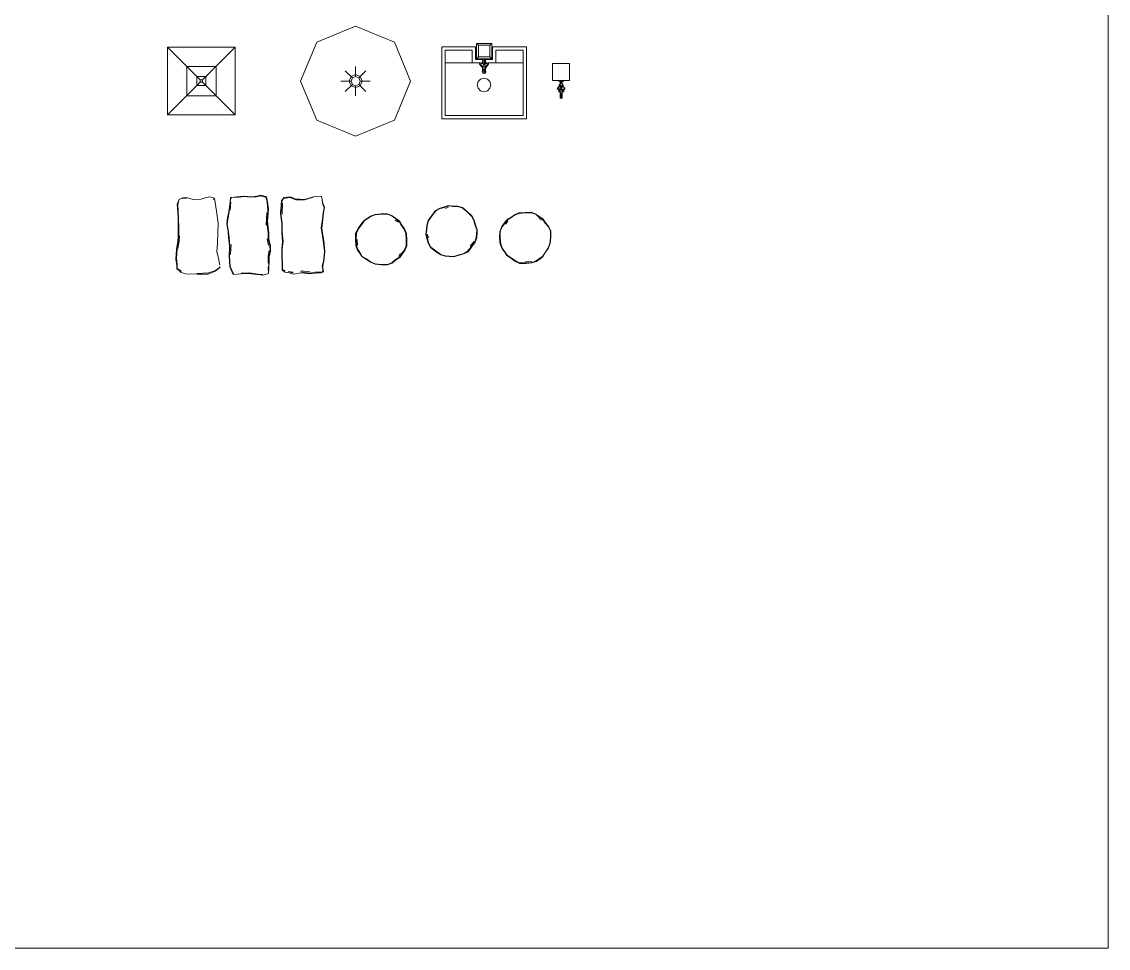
# Model space of a CAD drawing. Units: millimetres at full size, sheet at 1:100. Extents: x -361910 to 68111, y -79207 to 22945.
# Drawn here: x 15746 to 22160, y -49744 to -44274 of the extents above; entities that cross this region are included whole.
import ezdxf

# ---------------------------------------------------------------- set-up
doc = ezdxf.new("R2010")
doc.units = ezdxf.units.MM
doc.header["$LTSCALE"] = 100
doc.layers.add('0-5_外部部品', color=4, linetype='Continuous', lineweight=9)
doc.layers.add('0-D_寸法', color=4, linetype='Continuous', lineweight=9)

msp = doc.modelspace()

# ---------------------------------------------------------------- linework, layer by layer
at = {"layer": '0-5_外部部品'}
for p, q in [((17487.2, -44395), (17717, -44299.9)), ((17717, -44299.9), (17946.8, -44395)), ((16607, -44424.9), (16800.3, -44618.2)), ((17007, -44424.9), (16813.7, -44618.2)), ((17392, -44624.9), (17487.2, -44395)), ((17946.8, -44395), (18042, -44624.9)), ((18225.3, -44422.4), (18425.3, -44422.4)), ((18225.3, -44847.4), (18225.3, -44422.4)), ((18245.3, -44442.4), (18405.3, -44442.4)), ((18245.3, -44827.4), (18245.3, -44442.4)), ((18405.3, -44442.4), (18405.3, -44517.4)), ((18425.3, -44422.4), (18425.3, -44497.4)), ((18430.3, -44402.4), (18520.3, -44402.4)), ((18430.3, -44492.4), (18430.3, -44402.4)), ((18430.3, -44402.4), (18441.6, -44413.6)), ((18520.3, -44402.4), (18509.1, -44413.6)), ((18520.3, -44402.4), (18520.3, -44492.4)), ((18525.3, -44422.4), (18725.3, -44422.4)), ((18525.3, -44497.4), (18525.3, -44422.4)), ((18545.3, -44442.4), (18705.3, -44442.4)), ((18545.3, -44517.4), (18545.3, -44442.4)), ((18705.3, -44442.4), (18705.3, -44827.4)), ((18725.3, -44422.4), (18725.3, -44847.4)), ((18425.3, -44497.4), (18466.4, -44497.4)), ((18441.6, -44481.1), (18430.3, -44492.4)), ((18520.3, -44492.4), (18430.3, -44492.4)), ((18452.3, -44492.4), (18452.3, -44492.7)), ((18459.1, -44492.4), (18459.1, -44492.7)), ((18466.4, -44495.4), (18466.4, -44515.7)), ((18469, -44495.4), (18475.3, -44495.4)), ((18469, -44495.4), (18469, -44515.7)), ((18475.3, -44492.4), (18475.3, -44492.7)), ((18475.3, -44495.4), (18481.7, -44495.4)), ((18475.3, -44495.4), (18475.3, -44520.9)), ((18481.7, -44495.4), (18481.7, -44515.7)), ((18484.3, -44515.7), (18484.3, -44495.4)), ((18484.3, -44497.4), (18525.3, -44497.4)), ((18491.6, -44492.4), (18491.6, -44492.7)), ((18520.3, -44492.4), (18509.1, -44481.1)), ((17655.9, -44563.7), (17697.9, -44605.7)), ((17717, -44538.4), (17717, -44597.8)), ((17778.2, -44563.7), (17736.1, -44605.7)), ((18245.3, -44517.4), (18405.3, -44517.4)), ((18405.3, -44517.4), (18450.8, -44517.4)), ((18447.9, -44524.4), (18448.7, -44518.7)), ((18463.2, -44542.1), (18447.9, -44524.4)), ((18448.7, -44518.7), (18452.4, -44516.3)), ((18452.4, -44516.3), (18475.3, -44520.9)), ((18466.5, -44540.2), (18455.3, -44527.3)), ((18455.9, -44523.1), (18458.6, -44521.4)), ((18457.6, -44517.4), (18466.1, -44517.4)), ((18471, -44564.3), (18463.2, -44542.1)), ((18465.4, -44548.4), (18466.4, -44553.2)), ((18465.9, -44561.2), (18465.4, -44567.6)), ((18466.4, -44515.7), (18465.8, -44519)), ((18466.4, -44553.2), (18465.9, -44561.2)), ((18468.3, -44535), (18469.3, -44531.5)), ((18469.3, -44538.5), (18468.3, -44535)), ((18468.7, -44564.2), (18468.3, -44573.7)), ((18469, -44515.7), (18468.5, -44519.5)), ((18469.3, -44531.5), (18471.8, -44528.9)), ((18471.8, -44541.1), (18469.3, -44538.5)), ((18475.3, -44565.9), (18471, -44564.3)), ((18471.8, -44528.9), (18475.3, -44528)), ((18475.3, -44542), (18471.8, -44541.1)), ((18475.3, -44557.6), (18472.2, -44556.4)), ((18475.3, -44520.9), (18498.8, -44516.6)), ((18475.3, -44524.7), (18492.5, -44521.6)), ((18477.6, -44528.6), (18475.3, -44524.7)), ((18475.3, -44524.7), (18481.4, -44531.5)), ((18475.3, -44524.7), (18478.1, -44528.7)), ((18478.8, -44528.9), (18475.3, -44524.7)), ((18475.3, -44528), (18478.8, -44528.9)), ((18478.8, -44541.1), (18475.3, -44542)), ((18479.4, -44564.3), (18475.3, -44565.9)), ((18475.3, -44565.9), (18475.3, -44580.6)), ((18477.7, -44564.9), (18482, -44564.2)), ((18484.2, -44540.2), (18478.3, -44556.4)), ((18478.8, -44528.9), (18481.4, -44531.5)), ((18481.4, -44538.5), (18478.8, -44541.1)), ((18487.5, -44542.1), (18479.4, -44564.3)), ((18481.4, -44531.5), (18482.3, -44535)), ((18482.3, -44535), (18481.4, -44538.5)), ((18481.7, -44515.7), (18482.2, -44519.6)), ((18481.8, -44557.7), (18482, -44564.2)), ((18482, -44564.2), (18482.4, -44573.7)), ((18495.2, -44527.7), (18484.2, -44540.2)), ((18484.9, -44519.1), (18484.3, -44515.7)), ((18484.3, -44553.2), (18485.4, -44547.8)), ((18484.7, -44561.2), (18484.3, -44553.2)), ((18484.6, -44517.4), (18494.6, -44517.4)), ((18485.3, -44567.6), (18484.7, -44561.2)), ((18502.5, -44524.9), (18487.5, -44542.1)), ((18498.8, -44516.6), (18502.4, -44519.6)), ((18499.7, -44517.4), (18705.3, -44517.4)), ((18502.4, -44519.6), (18502.5, -44524.9)), ((16800.3, -44631.5), (16607, -44824.9)), ((17007, -44824.9), (16813.7, -44631.5)), ((17487.2, -44854.7), (17392, -44624.9)), ((17630.5, -44624.9), (17690, -44624.9)), ((17690, -44597.8), (17678.8, -44624.9)), ((17678.8, -44624.9), (17690, -44651.9)), ((17717, -44586.6), (17690, -44597.8)), ((17697.9, -44605.7), (17690, -44624.9)), ((17690, -44624.9), (17697.9, -44644)), ((17717, -44597.8), (17697.9, -44605.7)), ((17744, -44597.8), (17717, -44586.6)), ((17736.1, -44605.7), (17717, -44597.8)), ((17744, -44624.9), (17736.1, -44605.7)), ((17736.1, -44644), (17744, -44624.9)), ((17755.2, -44624.9), (17744, -44597.8)), ((17744, -44624.9), (17803.5, -44624.9)), ((17744, -44651.9), (17755.2, -44624.9)), ((18042, -44624.9), (17946.8, -44854.7)), ((18435.3, -44647.4), (18440.7, -44627.4)), ((18440.7, -44627.4), (18455.3, -44612.7)), ((18455.3, -44612.7), (18475.3, -44607.4)), ((18475.3, -44580.6), (18483, -44577.5)), ((18475.3, -44607.4), (18495.3, -44612.7)), ((18495.3, -44612.7), (18510, -44627.4)), ((18510, -44627.4), (18515.3, -44647.4)), ((18914.9, -44621.6), (18924.5, -44621.6)), ((18930.7, -44621.7), (18914.9, -44621.7)), ((18918.5, -44657.7), (18924.5, -44637.3)), ((18924.5, -44637.3), (18921.8, -44646.3)), ((18930, -44636.7), (18923.3, -44652.2)), ((18924.5, -44621.7), (18924.5, -44621.5)), ((18924.5, -44637.3), (18924.5, -44625.6)), ((18929.9, -44633.6), (18924.5, -44637.3)), ((18924.5, -44637.3), (18930, -44636.7)), ((18930, -44636.7), (18935.5, -44637.1)), ((18930.7, -44625.6), (18930.7, -44621.7)), ((18930.8, -44621.7), (18930.8, -44621.5)), ((18930.8, -44634.1), (18930.8, -44625.6)), ((18937.1, -44621.7), (18937.1, -44621.5)), ((18937.1, -44621.6), (18946.5, -44621.6)), ((18937.1, -44642.5), (18937.1, -44625.6)), ((17655.9, -44686), (17697.9, -44644)), ((17690, -44651.9), (17717, -44663.1)), ((17697.9, -44644), (17717, -44651.9)), ((17717, -44651.9), (17736.1, -44644)), ((17717, -44711.3), (17717, -44651.9)), ((17717, -44663.1), (17744, -44651.9)), ((17778.2, -44686), (17736.1, -44644)), ((18440.7, -44667.4), (18435.3, -44647.4)), ((18455.3, -44682), (18440.7, -44667.4)), ((18475.3, -44687.4), (18455.3, -44682)), ((18495.3, -44682), (18475.3, -44687.4)), ((18510, -44667.4), (18495.3, -44682)), ((18515.3, -44647.4), (18510, -44667.4)), ((18906.6, -44672.1), (18908.7, -44665.1)), ((18906.6, -44672.1), (18909.7, -44670.7)), ((18912.4, -44674.8), (18906.6, -44672.1)), ((18908.7, -44665.1), (18918.5, -44657.7)), ((18923.3, -44652.2), (18909.7, -44670.7)), ((18918.5, -44657.7), (18909.7, -44670.7)), ((18909.7, -44670.7), (18930.3, -44670.1)), ((18930.3, -44670.1), (18912.4, -44674.8)), ((18915.9, -44687.4), (18915.9, -44677.7)), ((18923.4, -44677.7), (18915.9, -44677.7)), ((18915.9, -44687.4), (18923.4, -44687.5)), ((18918.9, -44656.2), (18916.1, -44659.5)), ((18918.5, -44657.7), (18923.3, -44652.2)), ((18919.3, -44646.7), (18919.3, -44654.8)), ((18921.8, -44646.3), (18921.6, -44647.1)), ((18922.6, -44659), (18928, -44664.4)), ((18930.3, -44670.1), (18922.9, -44672.4)), ((18923.4, -44677.7), (18923.4, -44687.5)), ((18938.2, -44677.7), (18923.4, -44677.7)), ((18930, -44653.4), (18924.5, -44659)), ((18924.5, -44659), (18930, -44664.5)), ((18924.5, -44671.8), (18924.5, -44671.6)), ((18924.5, -44677.7), (18924.5, -44672.5)), ((18930.8, -44702.9), (18924.5, -44690)), ((18930, -44651.6), (18929.1, -44652.6)), ((18930, -44653.4), (18930, -44651.6)), ((18937.4, -44659), (18930, -44651.6)), ((18930, -44666.4), (18930, -44664.5)), ((18937.1, -44690), (18930.8, -44702.9)), ((18930.8, -44728.2), (18930.8, -44702.9)), ((18937.1, -44677.7), (18937.1, -44673.8)), ((18937.1, -44724.8), (18937.1, -44687.5)), ((18938.1, -44673.9), (18947.4, -44675)), ((18938.9, -44652.8), (18939.8, -44653.3)), ((18952.9, -44666.8), (18939, -44653.2)), ((18939.3, -44653.5), (18939.8, -44653.3)), ((18939.8, -44653.3), (18939.8, -44654)), ((18942.3, -44656.5), (18942.3, -44646.7)), ((18952.8, -44671.9), (18946.8, -44672.3)), ((18947.4, -44675), (18952.8, -44671.9)), ((18952.9, -44666.8), (18952.8, -44671.9)), ((18930.8, -44721.3), (18924.5, -44709.8)), ((18937.1, -44709.8), (18930.8, -44721.3)), ((18705.3, -44827.4), (18245.3, -44827.4)), ((17717, -44949.9), (17487.2, -44854.7)), ((17946.8, -44854.7), (17717, -44949.9)), ((18725.3, -44847.4), (18225.3, -44847.4)), ((16664.3, -45351.9), (16675.2, -45323.9)), ((16675.2, -45323.9), (16694.5, -45313.2)), ((16694.5, -45313.2), (16719.3, -45311.3)), ((16718.5, -45318.1), (16695.5, -45320.5)), ((16835.2, -45312.7), (16859, -45307.1)), ((16859, -45307.1), (16883.6, -45316.2)), ((16881.2, -45319.9), (16875.7, -45324)), ((16883.6, -45316.2), (16881.2, -45319.9)), ((16895.5, -45391.8), (16883.6, -45316.2)), ((16975.9, -45335), (16971.3, -45383.2)), ((16973.1, -45384.2), (16977.4, -45335.4)), ((16979.2, -45311.2), (16975.9, -45335)), ((16982.1, -45312.2), (16977.4, -45335.4)), ((16981.1, -45337.4), (16977.5, -45386.6)), ((17054.1, -45304.3), (16979.2, -45311.1)), ((16982.1, -45312.2), (16985.2, -45316.6)), ((17060.9, -45303.4), (17026.1, -45308)), ((17060.9, -45305.6), (17031, -45310.2)), ((17102.3, -45308.1), (17060.9, -45303.4)), ((17097.1, -45310.4), (17060.9, -45305.6)), ((17097.1, -45310.4), (17132, -45308.7)), ((17156.7, -45302.9), (17132, -45308.7)), ((17156.7, -45302.9), (17189.8, -45311.1)), ((17158.3, -45299.1), (17191.6, -45307)), ((17191.6, -45307), (17189.8, -45311.1)), ((17189.8, -45311.1), (17194.3, -45338.6)), ((17278.9, -45332.1), (17274.2, -45408)), ((17276.2, -45406), (17280.7, -45336.6)), ((17278.9, -45332.1), (17293.1, -45311.5)), ((17278.9, -45332.1), (17280.7, -45336.6)), ((17280.7, -45336.6), (17291.8, -45316.9)), ((17284.8, -45345.8), (17283.7, -45410.9)), ((17293.1, -45311.5), (17291.8, -45316.9)), ((17293.1, -45311.5), (17332.4, -45308.9)), ((17364.1, -45325.3), (17415.2, -45325.9)), ((17364.2, -45322.3), (17415.1, -45323.2)), ((17467.6, -45307.4), (17415.1, -45323.2)), ((17415.2, -45325.9), (17467.9, -45310.8)), ((17467.6, -45307.4), (17516.7, -45304.5)), ((17523.7, -45345.7), (17534.4, -45368.3)), ((16669.2, -45426.5), (16664.3, -45351.9)), ((16905.8, -45464.2), (16895.4, -45391.9)), ((16971.3, -45383.2), (16962.3, -45428.4)), ((16964.3, -45429.5), (16973.1, -45384.2)), ((17189.5, -45475.6), (17193.9, -45401.4)), ((17276.2, -45375.4), (17273.7, -45404.5)), ((17273.7, -45404.5), (17274.2, -45408)), ((17274.2, -45408), (17281.2, -45465.3)), ((17276.2, -45406), (17283.2, -45464.7)), ((17525.6, -45401.7), (17521.4, -45438.5)), ((17532.4, -45370.2), (17524.2, -45353.6)), ((17525.6, -45401.7), (17532.4, -45370.2)), ((17527.5, -45403.2), (17534.4, -45368.3)), ((17532.4, -45370.2), (17534.4, -45368.3)), ((17832.2, -45413.8), (17869.4, -45410.6)), ((17869.4, -45410.6), (17906, -45410.8)), ((17906.2, -45408.4), (17869.5, -45408.2)), ((17932.3, -45419.4), (17906.2, -45408.4)), ((18189.4, -45388.3), (18166.1, -45417.7)), ((18168.1, -45419), (18191.3, -45389.8)), ((18214.7, -45374.7), (18189.4, -45388.3)), ((18217, -45376.1), (18191.3, -45389.8)), ((18217, -45376.1), (18244.5, -45371.2)), ((18264.3, -45359.6), (18240.9, -45369.4)), ((18264.7, -45362), (18244.5, -45371.2)), ((18265.5, -45368), (18247.3, -45377.3)), ((18293.6, -45363.4), (18264.3, -45359.6)), ((18290.5, -45365.9), (18264.7, -45362)), ((18290.5, -45365.9), (18317.5, -45365)), ((18320, -45362.6), (18293.6, -45363.4)), ((18345.9, -45372.2), (18317.5, -45365)), ((18347.5, -45370.2), (18320, -45362.6)), ((18345.9, -45372.2), (18374.7, -45395.8)), ((18376.3, -45393.9), (18347.5, -45370.2)), ((18374.7, -45395.8), (18401.3, -45421.6)), ((18402.9, -45419.7), (18376.3, -45393.9)), ((18717.8, -45399.7), (18681.4, -45403.5)), ((18681.6, -45406), (18718, -45402)), ((18755.3, -45399.2), (18717.8, -45399.7)), ((18718, -45402), (18755.3, -45401.6)), ((18781.8, -45410.1), (18755.3, -45399.2)), ((18782.2, -45412.8), (18755.3, -45401.6)), ((16669.2, -45426.5), (16670.6, -45494.4)), ((16673.2, -45496.8), (16672.4, -45431.3)), ((17281.2, -45465.3), (17282.2, -45514.9)), ((17283.2, -45464.7), (17284.3, -45514.8)), ((17514.7, -45491), (17521.4, -45438.5)), ((17731.3, -45495.6), (17748.6, -45471.2)), ((17734.3, -45497), (17751.4, -45473.3)), ((17748.6, -45471.2), (17765.9, -45448.9)), ((17767.5, -45450.7), (17751.4, -45473.3)), ((17786.7, -45434.7), (17765.9, -45448.9)), ((17767.5, -45450.6), (17806.3, -45424.4)), ((17806.3, -45424.4), (17832.2, -45413.8)), ((17832.2, -45411.3), (17806.9, -45421.1)), ((17970, -45457.8), (17950.7, -45445.7)), ((17976.3, -45452.2), (17953.9, -45435.6)), ((17954.1, -45438.8), (17974.4, -45453.8)), ((17974.4, -45453.8), (17986.8, -45474.9)), ((17990, -45475.6), (17976.3, -45452.2)), ((18166.1, -45417.7), (18146.1, -45448.3)), ((18148.2, -45449.7), (18168.1, -45419)), ((18415.2, -45448.7), (18401.3, -45421.6)), ((18423.4, -45476.2), (18415.2, -45448.7)), ((18425, -45473.3), (18416.8, -45446.5)), ((18435.3, -45502.8), (18425, -45473.3)), ((18610.4, -45443.3), (18594.1, -45465.8)), ((18597.3, -45465.6), (18612.1, -45445.1)), ((18616.1, -45449.5), (18604.2, -45468.9)), ((18633.6, -45429.3), (18610.4, -45443.3)), ((18612.1, -45445.1), (18633, -45432.4)), ((18655.1, -45413.6), (18633.6, -45429.3)), ((18782.2, -45412.8), (18803.4, -45431)), ((18819.1, -45445.2), (18800.4, -45437)), ((18824.9, -45439), (18802.5, -45427.1)), ((18823.2, -45440.8), (18803.4, -45431)), ((18836.6, -45463.2), (18823.2, -45440.8)), ((18840.5, -45464.1), (18824.9, -45439)), ((18836.6, -45463.2), (18854.3, -45483.7)), ((18857.8, -45484.1), (18840.5, -45464.1)), ((16673.2, -45496.8), (16674.3, -45539.7)), ((16677.8, -45538.1), (16676.4, -45570.3)), ((16970.5, -45548.6), (16967.1, -45515.2)), ((17290.1, -45570.9), (17284.3, -45514.8)), ((17514.7, -45491), (17526.4, -45565.6)), ((17731.3, -45495.6), (17719, -45523.1)), ((17720.9, -45559.9), (17721.4, -45522.8)), ((17734.3, -45497), (17721.4, -45522.8)), ((18005.4, -45497.3), (17990, -45475.6)), ((18012.6, -45523.9), (18016.1, -45560.3)), ((18018.5, -45560.2), (18015.1, -45523.7)), ((18135.8, -45501.6), (18132, -45528.5)), ((18132, -45528.5), (18139.2, -45555.3)), ((18134.5, -45528.3), (18137.9, -45504.1)), ((18141, -45552.7), (18134.5, -45528.3)), ((18137.3, -45475), (18135.8, -45501.6)), ((18140.4, -45528), (18148, -45549.5)), ((18430.7, -45522.2), (18428.6, -45548.1)), ((18578.2, -45487.7), (18567.6, -45513.9)), ((18567.6, -45513.9), (18567.8, -45550.6)), ((18570.2, -45550.7), (18570, -45514.1)), ((18866.7, -45510.1), (18854.3, -45483.7)), ((18869.3, -45510.1), (18857.8, -45484.1)), ((18866.7, -45510.1), (18866.7, -45547.4)), ((18869.1, -45547.4), (18869.3, -45510.1)), ((16671.6, -45570.2), (16663.2, -45614.1)), ((16676.4, -45570.3), (16668.4, -45612.2)), ((16671.6, -45570.2), (16674.3, -45539.7)), ((16975.5, -45595.9), (16970.5, -45548.6)), ((16982.6, -45590.1), (16977.9, -45649.3)), ((17203.5, -45594.8), (17194.1, -45555.4)), ((17200.7, -45558.5), (17210.4, -45598.1)), ((17210.4, -45598.1), (17213, -45629)), ((17283.4, -45615.4), (17290.1, -45570.9)), ((17526.4, -45565.6), (17532.5, -45630.7)), ((17719, -45596.5), (17728.9, -45622.6)), ((17720.9, -45559.9), (17721.5, -45596.3)), ((17731.8, -45621.2), (17721.5, -45596.3)), ((17726.7, -45559.4), (17727.4, -45595.9)), ((18004.4, -45624.4), (18016.1, -45597.7)), ((18007.2, -45624), (18018.5, -45597.7)), ((18016.1, -45560.3), (18016.1, -45597.7)), ((18018.5, -45597.7), (18018.5, -45560.2)), ((18146.1, -45581.5), (18159.7, -45606.3)), ((18399, -45602.9), (18375.6, -45631.6)), ((18394.1, -45599.7), (18416.3, -45570.7)), ((18399, -45602.9), (18421.2, -45574)), ((18428.6, -45548.1), (18421.2, -45574)), ((18423.2, -45575.4), (18431.7, -45548.8)), ((18573.9, -45587.8), (18570.2, -45550.7)), ((18571.4, -45587.8), (18581.5, -45613.1)), ((18584.8, -45613.6), (18573.9, -45587.8)), ((18851.3, -45612.3), (18863.5, -45584.3)), ((18866.7, -45547.4), (18863.5, -45584.3)), ((18865.9, -45584.3), (18869.1, -45547.4)), ((16660.3, -45671), (16663.2, -45614.1)), ((16970.3, -45664.1), (16975.7, -45722)), ((17200.1, -45656.6), (17207.3, -45625.3)), ((17201.3, -45699.8), (17200.1, -45656.6)), ((17204.2, -45658.8), (17213, -45629)), ((17204.2, -45658.8), (17204.9, -45701.3)), ((17283.4, -45659), (17283.4, -45615.4)), ((17285, -45707.3), (17283.4, -45659)), ((17746.3, -45642.8), (17731.8, -45621.2)), ((17754.7, -45660.9), (17781.1, -45677.6)), ((17952.4, -45681.9), (17977.7, -45666.7)), ((17953.3, -45678), (17975.9, -45665)), ((17971.6, -45660.9), (17980, -45642.3)), ((17975.9, -45665), (17986, -45645.3)), ((17977.7, -45666.7), (17989.9, -45644.5)), ((18004.4, -45624.4), (17986, -45645.3)), ((18159.7, -45606.3), (18188.3, -45629.3)), ((18189.9, -45627.5), (18161.3, -45604.5)), ((18220.9, -45648.1), (18189.9, -45627.5)), ((18219.3, -45650.1), (18245.3, -45658.2)), ((18247.8, -45656), (18220.9, -45648.1)), ((18294.5, -45659.5), (18247.8, -45656)), ((18269.6, -45660), (18294.7, -45661.8)), ((18294.5, -45659.4), (18321.2, -45651.7)), ((18322.2, -45655.1), (18294.7, -45661.8)), ((18349.4, -45643.8), (18321.2, -45651.7)), ((18350.8, -45646.8), (18322.2, -45655.1)), ((18349.4, -45643.8), (18375.6, -45631.6)), ((18350.8, -45646.8), (18377.6, -45632.9)), ((18611.6, -45652), (18584.8, -45613.6)), ((18595.5, -45633.1), (18609.9, -45653.7)), ((18632.5, -45670.7), (18609.9, -45653.7)), ((18611.7, -45652), (18634.5, -45667.8)), ((18822.1, -45662), (18838.4, -45635.4)), ((18835.1, -45636), (18851.3, -45612.3)), ((18838.4, -45635.4), (18854, -45612)), ((16664.2, -45708.3), (16660.3, -45671)), ((16661.4, -45734.2), (16663.3, -45730.3)), ((16664.2, -45708.3), (16663.3, -45730.3)), ((16904.2, -45735.9), (16918.5, -45723.4)), ((16904.6, -45732.2), (16916.8, -45720.8)), ((16972.5, -45687.7), (16975.4, -45721.7)), ((16975.4, -45721.7), (16993.8, -45766.6)), ((16993.8, -45766.6), (16975.7, -45722)), ((16995.6, -45761.5), (16976.7, -45719.5)), ((17201.9, -45752.3), (17200.4, -45723.8)), ((17203.3, -45760.8), (17203.8, -45730.1)), ((17203.8, -45730.1), (17204.9, -45701.3)), ((17205.7, -45733.7), (17205.6, -45701.2)), ((17285, -45707.3), (17285.6, -45736.1)), ((17526, -45748.2), (17520, -45715.4)), ((17528, -45751.1), (17522.6, -45715.4)), ((17523.9, -45723.9), (17522.7, -45715.5)), ((17780.5, -45674.3), (17804.1, -45690.7)), ((17781.1, -45677.6), (17804.2, -45693.5)), ((17804.1, -45690.7), (17831.8, -45703.3)), ((17868.7, -45707), (17831.8, -45703.3)), ((17831.8, -45705.7), (17868.7, -45709.4)), ((17906, -45707.5), (17868.7, -45707)), ((17868.7, -45709.4), (17906, -45710.2)), ((17906, -45707.5), (17932.6, -45695.5)), ((17906, -45710.2), (17932.2, -45699)), ((17932.2, -45699), (17952.4, -45681.9)), ((17953.3, -45678), (17932.6, -45695.5)), ((18657, -45687.6), (18632.5, -45670.7)), ((18658.5, -45684.6), (18634.5, -45667.8)), ((18657, -45687.6), (18684.8, -45699.6)), ((18658.5, -45684.6), (18684.5, -45697.2)), ((18721.6, -45697.2), (18684.5, -45697.2)), ((18720.9, -45691.4), (18757.4, -45690.2)), ((18721.6, -45697.2), (18758, -45696.1)), ((18782.7, -45685.5), (18758, -45696.1)), ((18758.2, -45698.5), (18784.1, -45688.3)), ((18804.1, -45670.7), (18782.7, -45685.5)), ((16673, -45739.8), (16661.4, -45734.2)), ((16668, -45737.4), (16673.9, -45741)), ((16685.9, -45750.3), (16673, -45739.8)), ((16849.4, -45756.3), (16780.7, -45760.2)), ((16849.4, -45756.3), (16885.9, -45744)), ((16904.6, -45732.2), (16885.9, -45744)), ((16993.8, -45766.6), (16995.6, -45761.5)), ((17039, -45762.3), (16993.8, -45766.6)), ((17091.1, -45757.1), (17041.6, -45759)), ((17140.8, -45764.2), (17091.1, -45757.1)), ((17133.5, -45765.8), (17171.1, -45770.6)), ((17171.1, -45770.6), (17134.9, -45765.7)), ((17140.8, -45764.2), (17170.1, -45765.7)), ((17203.3, -45760.8), (17171.1, -45770.6)), ((17203.4, -45757.3), (17201.9, -45752.3)), ((17203.3, -45760.8), (17205.7, -45733.7)), ((17298.5, -45752.3), (17283.7, -45739.8)), ((17317.8, -45754.4), (17298.5, -45752.3)), ((17314.7, -45754.1), (17318.7, -45755.4)), ((17348.4, -45757.2), (17317.8, -45754.4)), ((17319.7, -45749.2), (17347.6, -45752.5)), ((17393.9, -45744.3), (17447.3, -45751.1)), ((17394.5, -45751.2), (17446.8, -45758.1)), ((17478.1, -45751.8), (17446.8, -45758.1)), ((17511.7, -45752.5), (17478.1, -45751.8)), ((17511.7, -45752.5), (17526, -45748.2)), ((17528, -45751.1), (17520.7, -45740.8))]:
    msp.add_line(p, q, dxfattribs=at)
for points in [[(16607, -44424.9), (17007, -44424.9), (17007, -44824.9), (16607, -44824.9)], [(18441.6, -44481.1), (18509.1, -44481.1), (18509.1, -44413.6), (18441.6, -44413.6)], [(16893.7, -44711.5), (16720.3, -44711.5), (16720.3, -44538.2), (16893.7, -44538.2)], [(18880.3, -44621.6), (18980.3, -44621.6), (18980.3, -44521.6), (18880.3, -44521.6)], [(16833.7, -44651.5), (16780.3, -44651.5), (16780.3, -44598.2), (16833.7, -44598.2)], [(16813.7, -44631.5), (16813.7, -44618.2), (16800.3, -44618.2), (16800.3, -44631.5)], [(18935.5, -44637.1), (18939, -44653.2), (18938.1, -44645.8)]]:
    msp.add_lwpolyline(points, close=True, dxfattribs=at)
for points in [[(18452.3, -44492.7), (18498.3, -44492.7), (18498.3, -44492.4)], [(18452.3, -44492.7), (18466.4, -44495.4), (18469, -44495.4)], [(18481.7, -44495.4), (18484.3, -44495.4), (18498.3, -44492.7)], [(18447.9, -44524.4), (18455.3, -44527.3), (18455.9, -44523.1)], [(18452.4, -44516.3), (18458.6, -44521.4), (18475.3, -44524.7)], [(18465.4, -44567.6), (18464.5, -44569.8), (18467.7, -44577.5)], [(18471, -44564.3), (18472.2, -44556.4), (18466.5, -44540.2)], [(18468.3, -44573.7), (18467.7, -44577.5), (18475.3, -44580.6)], [(18468.9, -44558.2), (18468.7, -44564.2), (18472.6, -44564.9)], [(18479.4, -44564.3), (18478.3, -44556.4), (18475.3, -44557.6)], [(18482.4, -44573.7), (18483, -44577.5), (18486.1, -44569.8), (18485.3, -44567.6)], [(18498.8, -44516.6), (18492.5, -44521.6), (18495.1, -44523.8)], [(18495.1, -44523.8), (18495.2, -44527.7), (18502.5, -44524.9)], [(18914.9, -44621.7), (18914.9, -44625.6), (18930.7, -44625.6)], [(18935.5, -44637), (18929.9, -44633.6), (18930, -44636.7)], [(18930.7, -44625.6), (18946.5, -44625.6), (18946.5, -44621.7), (18930.7, -44621.7)], [(18912.4, -44674.8), (18922.9, -44672.4), (18938.1, -44673.9)], [(18922.4, -44644.4), (18919.3, -44646.7), (18921.4, -44647.7)], [(18925, -44656.6), (18922.6, -44659), (18924.5, -44659)], [(18923.4, -44687.5), (18938.2, -44687.5), (18938.2, -44677.7)], [(18937.1, -44724.8), (18930.8, -44728.2), (18924.5, -44724.8), (18924.5, -44687.5)], [(18930, -44664.5), (18935.6, -44659), (18930, -44653.4)], [(18930, -44666.4), (18937.4, -44659), (18935.6, -44659)], [(18930.3, -44670.1), (18946.8, -44672.3), (18952.9, -44666.8)], [(18938.4, -44648.7), (18942.3, -44646.7), (18937.2, -44642.8)], [(18938.2, -44687.5), (18945.7, -44687.4), (18945.7, -44677.7), (18938.2, -44677.7)], [(16674, -45327.3), (16666.7, -45355.6), (16672.4, -45431.3)], [(16835.2, -45312.7), (16805.5, -45320.8), (16758.1, -45323.5), (16719.3, -45311.3)], [(16979.2, -45311.2), (16982.1, -45312.2), (17031, -45310.2)], [(17158.3, -45299.1), (17134.6, -45304.7), (17102.3, -45308.1)], [(17205.7, -45713), (17206.9, -45703.5), (17207.5, -45660.9), (17215.5, -45630.2), (17215.3, -45599.9), (17205.7, -45558.6), (17204.5, -45522.4), (17197.2, -45451.7), (17203.1, -45383.3), (17196.6, -45337.3), (17191.6, -45307)], [(17200.7, -45558.5), (17201.1, -45522.4), (17193.8, -45458), (17199.8, -45388.7), (17194.3, -45338.6)], [(17364.1, -45325.3), (17331.7, -45311.9), (17291.8, -45316.9)], [(17388.2, -45322.7), (17364.5, -45321.6), (17332.4, -45308.9)], [(17528.7, -45356.3), (17524.5, -45345.6), (17516.7, -45304.5)], [(17516.7, -45304.5), (17517.4, -45312.3), (17524.2, -45353.6)], [(16968.6, -45397.1), (16961.1, -45428.8), (16956.1, -45466.4), (16956.1, -45467.5), (16964, -45512.7), (16966.9, -45549.4), (16972.3, -45596.9), (16970.3, -45664.1)], [(17522.6, -45715.4), (17522.7, -45715.5), (17530.3, -45688.4), (17535, -45630.9), (17529.4, -45565.9), (17518.1, -45494.3), (17523.5, -45440.9), (17527.5, -45403.2)], [(17906.2, -45408.4), (17868.6, -45407.4), (17832.2, -45411.3), (17805.9, -45421.1), (17786.7, -45434.7)], [(18264.3, -45359.6), (18241, -45367.3), (18214.7, -45374.7)], [(18681.6, -45406), (18655, -45416.6), (18633, -45432.4)], [(18717.8, -45399.7), (18681.4, -45401.9), (18655.1, -45413.6)], [(18824.9, -45439), (18804.2, -45425.8), (18781.8, -45410.1)], [(16670.1, -45471), (16669.9, -45494.6), (16669, -45540.5), (16667.7, -45571.1), (16660.5, -45616.8), (16655.3, -45676), (16661, -45714.6), (16661.4, -45734.2)], [(16915.2, -45711.6), (16913.5, -45701.5), (16907.4, -45669.5), (16898.7, -45632.6), (16902.6, -45582), (16903.2, -45517.9), (16905.8, -45463.5)], [(16964.3, -45429.5), (16958.7, -45468.5), (16967.1, -45515.2)], [(17954.1, -45438.8), (17932.2, -45422), (17906, -45410.8)], [(17976.3, -45452.2), (17955.9, -45436.5), (17932.3, -45419.4)], [(18166.1, -45417.7), (18144.8, -45447.3), (18137.3, -45475)], [(18148.2, -45449.7), (18139.6, -45477.1), (18137.9, -45504.1)], [(18425, -45473.3), (18417.2, -45445.9), (18402.9, -45419.7)], [(18597.3, -45465.6), (18580.7, -45487.8), (18570, -45514.1)], [(18610.4, -45443.3), (18595, -45463.9), (18578.2, -45487.7)], [(17281.8, -45497.2), (17281.7, -45515.6), (17285.8, -45572.7), (17280.9, -45615.7), (17280.6, -45656.4), (17280.7, -45661.8), (17283, -45706.1)], [(17731.3, -45495.6), (17717, -45523.2), (17717.3, -45560.2), (17719, -45596.5), (17727.7, -45622.6), (17743.3, -45645), (17754.7, -45660.9)], [(18012.6, -45523.9), (18002.3, -45497.2), (17986.8, -45474.9)], [(18018.5, -45560.2), (18016.7, -45523.7), (18005.4, -45497.3)], [(18132, -45528.5), (18138.3, -45553.4), (18146.1, -45581.5)], [(18350.8, -45646.8), (18379.2, -45634.1), (18401.9, -45604.9), (18423.2, -45575.4), (18432.7, -45549.6), (18434.3, -45522.3), (18435.3, -45502.8)], [(18430.7, -45522.2), (18432.9, -45503), (18423.4, -45476.2)], [(18567.6, -45513.9), (18567, -45551.6), (18571.4, -45587.8), (18581.5, -45614), (18595.5, -45633.1)], [(16975.5, -45595.9), (16972.3, -45660.1), (16976.7, -45719.5)], [(18141, -45552.7), (18147.7, -45579.5), (18161.3, -45604.5)], [(18838.4, -45635.4), (18854.7, -45612), (18865.9, -45584.3)], [(17520, -45715.4), (17526.6, -45689.4), (17532.5, -45630.7)], [(17746.3, -45642.8), (17756.5, -45659.2), (17780.5, -45674.3)], [(17977.7, -45666.7), (17991.2, -45646.2), (18007.2, -45624)], [(18159.7, -45606.3), (18188.5, -45630.5), (18219.3, -45650.1), (18246, -45658.8), (18269.6, -45660)], [(18657, -45687.6), (18684.9, -45701.5), (18721.8, -45700.7), (18758.2, -45698.5), (18784.1, -45689.5), (18806.3, -45673.6), (18822.1, -45662)], [(18804.1, -45670.7), (18820.3, -45660.3), (18835.1, -45636)], [(16663.3, -45730.3), (16674, -45736.2), (16686.4, -45746.2)], [(17283, -45706.1), (17283.7, -45739.8), (17285.6, -45736.1), (17301, -45745.8)], [(17781.1, -45677.6), (17804.2, -45694.2), (17831.8, -45705.7)], [(16673.9, -45741), (16686.5, -45754.4), (16714.5, -45762), (16780.9, -45765), (16846.7, -45763.6), (16883.8, -45749.1), (16904.2, -45735.9)], [(17024.6, -45763.6), (17038.9, -45763.3), (17086.7, -45760.8), (17133.5, -45765.8)], [(17318.7, -45755.4), (17350.8, -45765), (17395.4, -45756.7), (17446.6, -45761.9), (17479.9, -45759.5), (17513.8, -45756.7), (17528, -45751.1)]]:
    msp.add_lwpolyline(points, dxfattribs=at)
at = {"layer": '0-D_寸法', "color": 7, "lineweight": 18}
msp.add_lwpolyline([(7453.4, -37863.6), (22160.1, -37863.6), (22160.1, -49743.6), (7453.4, -49743.6)], close=True, dxfattribs=at)

doc.saveas('drawing.dxf')
